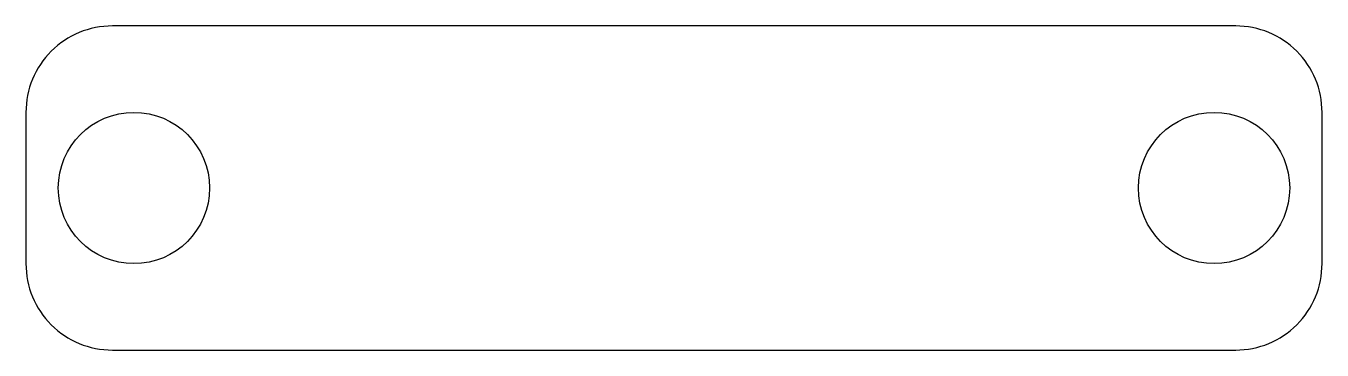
# Model space of a CAD drawing. Header units: millimetres. Extents: x -60 to 0, y -15 to 0.
import ezdxf

# ---------------------------------------------------------------- set-up
doc = ezdxf.new("R2010")
doc.units = ezdxf.units.MM
doc.layers.get('0').update_dxf_attribs({"linetype": 'CONTINUOUS'})

msp = doc.modelspace()

# ---------------------------------------------------------------- linework, layer by layer
msp.add_lwpolyline([(-56, 0, 0.414214), (-60, -4), (-60, -11, 0.414214), (-56, -15), (-4, -15, 0.414214), (0, -11), (0, -4, 0.414214), (-4, 0)], format="xyb", close=True)
msp.add_lwpolyline([(-56, 0, 0.414214), (-60, -4), (-60, -11, 0.414214), (-56, -15), (-4, -15, 0.414214), (0, -11), (0, -4, 0.414214), (-4, 0)], format="xyb", close=True)
for centre in [(-55, -7.5), (-55, -7.5), (-5, -7.5), (-5, -7.5)]:
    msp.add_circle(centre, 3.5)

doc.saveas('drawing.dxf')
